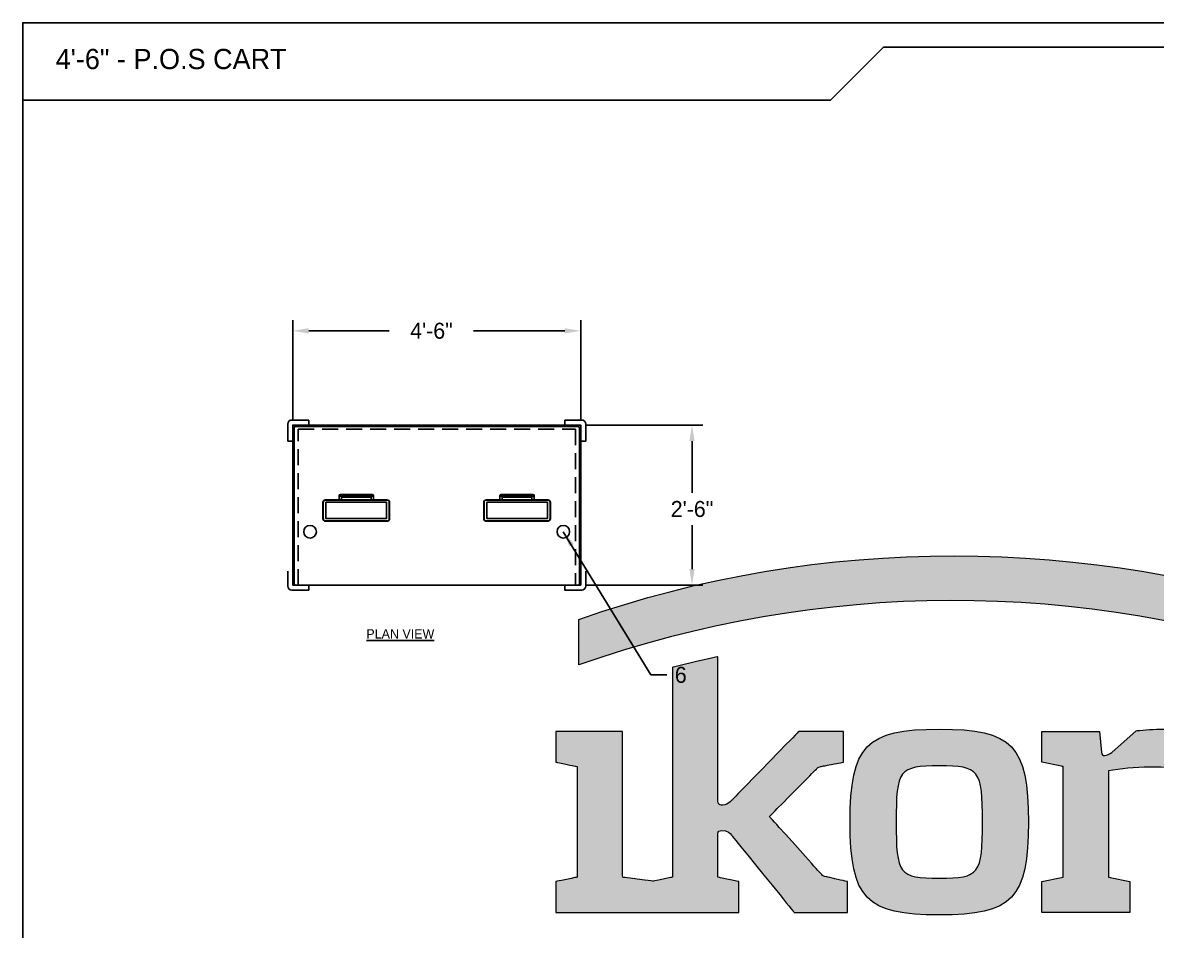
# Model space of a CAD drawing. Extents: x 347 to 909, y -25 to 263.
# Drawn here: x 347.2 to 559.8, y 93 to 263.1 of the extents above; entities that cross this region are included whole.
import ezdxf

# ---------------------------------------------------------------- set-up
doc = ezdxf.new("R2010")
doc.units = 0
doc.header["$LTSCALE"] = 12
doc.header["$MEASUREMENT"] = 0
doc.linetypes.add('HIDDEN', pattern=[0.375, 0.25, -0.125])
doc.layers.get('0').update_dxf_attribs({"linetype": 'CONTINUOUS'})
doc.layers.get('DEFPOINTS').update_dxf_attribs({"linetype": 'CONTINUOUS'})
for name, color, linetype in [('Logo', 228, 'CONTINUOUS'), ('TDESCR', 131, 'CONTINUOUS'), ('TLDR0', 121, 'CONTINUOUS')]:
    doc.layers.add(name, color=color, linetype=linetype)
doc.styles.add('SANSSERIF', font='bgothm.ttf', dxfattribs={"height": 3})
doc.dimstyles.new('B340', dxfattribs={"dimscale": 16, "dimtxt": 0.18, "dimasz": 0.1875, "dimexe": 0.125, "dimexo": 0.0625, "dimgap": 0.09375, "dimtad": 0, "dimtih": 1, "dimtoh": 1, "dimdec": 4, "dimzin": 0, "dimdsep": 46, "dimlunit": 4, "dimtxsty": 'SANSSERIF', "dimcen": 0.09375, "dimadec": 0, "dimazin": 0, "dimtfac": 1, "dimtdec": 4, "dimtofl": 0, "dimtmove": 0, "dimatfit": 3, "dimfxl": 1, "dimfrac": 2, "dimtolj": 1, "dimtzin": 0, "dimarcsym": 0})

# ---------------------------------------------------------------- blocks, each defined once
blk = doc.blocks.new('*D1190')
at = {"color": 0, "linetype": 'ByBlock', "lineweight": -2, "transparency": 16777216}
for p, q in [((452.88, 187.69), (474.76, 187.69)), ((472.76, 184.69), (472.76, 174.97)), ((472.76, 160.69), (472.76, 168.9)), ((452.88, 157.69), (474.76, 157.69))]:
    blk.add_line(p, q, dxfattribs=at)
at = {"color": 0, "transparency": 16777216}
for points in [[(472.26, 184.69), (473.26, 184.69), (472.76, 187.69)], [(472.26, 160.69), (473.26, 160.69), (472.76, 157.69)]]:
    blk.add_solid(points, dxfattribs=at)
at = {"layer": 'DEFPOINTS', "color": 0, "transparency": 16777216}
for p in [(451.88, 187.69), (451.88, 157.69), (472.76, 157.69)]:
    blk.add_point(p, dxfattribs=at)
at = {"color": 0, "transparency": 16777216, "insert": (472.76, 171.93), "char_height": 3, "attachment_point": 5, "style": 'SANSSERIF'}
blk.add_mtext('\\A1;2\'-6"', dxfattribs=at)
blk = doc.blocks.new('*D1192')
at = {"color": 0, "linetype": 'ByBlock', "lineweight": -2, "transparency": 16777216}
for p, q in [((397.88, 188.69), (397.88, 207.35)), ((451.88, 188.69), (451.88, 207.35)), ((400.88, 205.35), (415.99, 205.35)), ((448.88, 205.35), (431.81, 205.35))]:
    blk.add_line(p, q, dxfattribs=at)
at = {"color": 0, "transparency": 16777216}
for points in [[(400.88, 205.85), (400.88, 204.85), (397.88, 205.35)], [(448.88, 205.85), (448.88, 204.85), (451.88, 205.35)]]:
    blk.add_solid(points, dxfattribs=at)
at = {"layer": 'DEFPOINTS', "color": 0, "transparency": 16777216}
for p in [(451.88, 205.35), (397.88, 187.69), (451.88, 187.69)]:
    blk.add_point(p, dxfattribs=at)
at = {"color": 0, "transparency": 16777216, "insert": (423.9, 205.35), "char_height": 3, "attachment_point": 5, "style": 'SANSSERIF'}
blk.add_mtext('\\A1;4\'-6"', dxfattribs=at)

msp = doc.modelspace()

# ---------------------------------------------------------------- hatches: boundary and pattern name
at = {"layer": 'Logo'}
h = msp.add_hatch(color=9, dxfattribs=at)
h.dxf.hatch_style = 1
edge = h.paths.add_edge_path()
edge.add_spline(control_points=[(451.5475, 142.75641), (497.1768, 158.60482), (544.72646, 158.97472), (592.45969, 142.84018), (592.45969, 142.84018), (592.45969, 145.02183), (592.45969, 147.20347)], knot_values=[2, 2, 2, 2, 3, 3, 3, 3.5, 3.5, 3.5, 3.5], degree=3, periodic=0)
edge.add_spline(control_points=[(592.45969, 147.20347), (592.45969, 149.38512), (592.45969, 151.56677), (592.45969, 151.56677)], knot_values=[3.5, 3.5, 3.5, 3.5, 4, 4, 4, 4], degree=3, periodic=0)
edge.add_spline(control_points=[(592.45969, 151.56677), (546.57231, 166.80526), (497.17536, 167.34014), (451.5475, 151.2529), (451.5475, 151.2529), (451.5475, 142.75641), (451.5475, 142.75641)], knot_values=[0, 0, 0, 0, 1, 1, 1, 2, 2, 2, 2], degree=3, periodic=0)
h = msp.add_hatch(color=9, dxfattribs=at)
h.dxf.hatch_style = 1
h.paths.add_polyline_path([(481.55675, 99.21473), (481.55675, 100.70313), (481.55675, 101.32178), (481.55675, 101.78978), (481.55675, 102.0569), (481.54042, 102.10343), (481.38987, 102.13479), (481.10768, 102.19358), (480.27585, 102.36687), (479.29991, 102.57018), (478.43483, 102.7504), (478.12354, 102.81525), (477.93558, 102.85441), (477.61422, 102.91941), (477.60377, 103.02197), (477.59613, 103.17053), (477.59403, 103.28123), (477.59403, 103.3724), (477.59403, 103.50228), (477.59403, 103.96945), (477.59403, 104.66026), (477.59403, 105.51119), (477.59403, 106.45875), (477.59403, 108.38978), (477.59403, 109.24623), (477.59403, 109.94532), (477.59403, 110.42353), (477.59403, 110.55997), (477.59403, 110.61737), (477.61283, 111.03682), (477.68069, 111.34213), (477.81018, 111.53626), (478.01382, 111.64307), (478.30415, 111.68646), (479.02566, 111.6416), (479.62458, 111.35315), (479.91013, 111.09077), (480.209, 110.73589), (480.27006, 110.656), (480.37881, 110.52209), (480.61201, 110.23496), (480.95698, 109.81021), (481.40106, 109.26341), (481.93159, 108.61018), (482.5359, 107.8661), (483.20133, 107.04676), (484.66489, 105.24469), (486.22096, 103.32873), (487.76821, 101.42361), (489.20534, 99.65409), (489.85095, 98.85916), (490.43104, 98.14491), (490.93293, 97.52693), (491.34398, 97.02081), (491.65151, 96.64215), (491.84286, 96.40655), (491.90561, 96.32943), (491.96947, 96.32943), (492.14325, 96.32943), (492.41606, 96.32943), (492.777, 96.32943), (493.21516, 96.32943), (494.27961, 96.32943), (495.5222, 96.32943), (498.19313, 96.32943), (499.4471, 96.32943), (500.53049, 96.32943), (501.35613, 96.32943), (501.64505, 96.32943), (501.9206, 96.32943), (501.92344, 96.35027), (501.92344, 96.5768), (501.92344, 97.01245), (501.92344, 97.60712), (501.92344, 99.07311), (501.92344, 100.57395), (501.92344, 101.21219), (501.92344, 101.70883), (501.92344, 102.01378), (501.91698, 102.08806), (501.78169, 102.11909), (501.49721, 102.18434), (501.0982, 102.27587), (500.61932, 102.38571), (499.5606, 102.62856), (498.59832, 102.84929), (498.23999, 102.93148), (498.00977, 102.98429), (497.58564, 103.08181), (497.24666, 103.25743), (497.06848, 103.41766), (496.85126, 103.65097), (496.79506, 103.71337), (496.6334, 103.89286), (496.37668, 104.17788), (496.03532, 104.55688), (495.61974, 105.01829), (495.14033, 105.55056), (494.03169, 106.78145), (491.50662, 109.58493), (490.25676, 110.97261), (489.12639, 112.22761), (488.63205, 112.77647), (488.19881, 113.25748), (487.83708, 113.65909), (487.55728, 113.96974), (487.36982, 114.17788), (487.28119, 114.27628), (487.4359, 114.43335), (487.65284, 114.6536), (487.95114, 114.95646), (488.32111, 115.33208), (488.75305, 115.77062), (489.76406, 116.79706), (490.9066, 117.95705), (493.276, 120.36262), (494.34772, 121.4507), (494.82139, 121.93161), (495.24069, 122.35731), (495.5959, 122.71795), (495.87735, 123.00369), (496.07532, 123.20468), (496.18012, 123.31108), (496.30034, 123.4223), (496.527, 123.56066), (496.82943, 123.6442), (496.99362, 123.67849), (497.01148, 123.68238), (497.14359, 123.71113), (497.23898, 123.7319), (497.42813, 123.76784), (497.73565, 123.82627), (498.14852, 123.90472), (500.17094, 124.289), (500.59864, 124.37027), (500.92694, 124.43265), (501.12169, 124.46965), (501.1605, 124.49362), (501.1605, 124.71097), (501.1605, 125.14063), (501.1605, 125.73226), (501.1605, 126.43553), (501.1605, 127.97558), (501.1605, 128.71168), (501.1605, 129.35803), (501.1605, 129.8643), (501.1605, 130.18015), (501.15104, 130.26192), (501.0606, 130.26192), (500.88182, 130.26192), (500.29568, 130.26192), (499.46552, 130.26192), (498.46421, 130.26192), (497.36467, 130.26192), (495.16241, 130.26192), (494.20547, 130.26192), (493.44186, 130.26192), (492.94446, 130.26192), (492.81837, 130.26192), (492.78235, 130.25959), (492.68429, 130.15875), (492.45124, 129.91908), (492.09676, 129.55453), (491.6344, 129.07903), (491.07772, 128.50655), (490.44027, 127.851), (488.97734, 126.34653), (487.35407, 124.67716), (485.67892, 122.95444), (484.06037, 121.28992), (483.30621, 120.51435), (482.60687, 119.79515), (481.97591, 119.14628), (481.42689, 118.58167), (480.97337, 118.11527), (480.62891, 117.76102), (480.40706, 117.53287), (480.32138, 117.44476), (480.18907, 117.31503), (479.89928, 117.05225), (479.26429, 116.61942), (478.92067, 116.48572), (478.5607, 116.43142), (478.20586, 116.44428), (477.94324, 116.50386), (477.76349, 116.63395), (477.65409, 116.85864), (477.6025, 117.20203), (477.59447, 117.42577), (477.59403, 117.52593), (477.59403, 117.80205), (477.59403, 118.36179), (477.59403, 119.17603), (477.59403, 120.21564), (477.59403, 121.45151), (477.59403, 122.85451), (477.59403, 124.39551), (477.59403, 126.04541), (477.59403, 127.77508), (477.59403, 134.90899), (477.59403, 136.60067), (477.59403, 138.19739), (477.59403, 139.67003), (477.59403, 140.98946), (477.59403, 142.12657), (477.59403, 143.05223), (477.59403, 143.73732), (477.59403, 144.25018), (477.54416, 144.26135), (477.16183, 144.1787), (476.39747, 144.01113), (473.34356, 143.31121), (470.29451, 142.56584), (469.53289, 142.3727), (469.15216, 142.27514), (469.10251, 142.23053), (469.10251, 142.08875), (469.10251, 141.83832), (469.10251, 141.48452), (469.10251, 141.03264), (469.10251, 140.48799), (469.10251, 139.85585), (469.10251, 139.14153), (469.10251, 137.4875), (469.10251, 135.56826), (469.10251, 133.42618), (469.10251, 131.1036), (469.10251, 128.64289), (469.10251, 118.26594), (469.10251, 115.74998), (469.10251, 113.35005), (469.10251, 111.1085), (469.10251, 109.06771), (469.10251, 107.27003), (469.10251, 105.75781), (469.10251, 105.12199), (469.10251, 104.57343), (469.10251, 104.11741), (469.10251, 103.75923), (469.10251, 103.50419), (469.10251, 103.26427), (469.09884, 103.13399), (469.0926, 102.99369), (469.09529, 102.93712), (469.02802, 102.91532), (468.90682, 102.88712), (468.69145, 102.84414), (468.47984, 102.80079), (468.16693, 102.73669), (467.35229, 102.56981), (466.47762, 102.39063), (465.77303, 102.24629), (465.55642, 102.20191), (465.46861, 102.18393), (465.36427, 102.19677), (465.04144, 102.2371), (464.54582, 102.29902), (463.92473, 102.37661), (462.49538, 102.55518), (461.13185, 102.72553), (460.59304, 102.79285), (460.21261, 102.84038), (460.03049, 102.86313), (459.93422, 102.88186), (459.75375, 102.92221), (459.7342, 103.14861), (459.73197, 103.25892), (459.73185, 103.32222), (459.73185, 103.3693), (459.73185, 103.49395), (459.73185, 103.96128), (459.73185, 104.69491), (459.73185, 105.66553), (459.73185, 106.84385), (459.73185, 108.20054), (459.73185, 109.70632), (459.73185, 111.33186), (459.73185, 113.04787), (459.73185, 120.23046), (459.73185, 121.95921), (459.73185, 123.60259), (459.73185, 125.1313), (459.73185, 126.51603), (459.73185, 127.72747), (459.73185, 128.73632), (459.73185, 129.51327), (459.73185, 130.02902), (459.73185, 130.25426), (459.6865, 130.26192), (459.50378, 130.26192), (459.19371, 130.26192), (458.76991, 130.26192), (458.24601, 130.26192), (456.95238, 130.26192), (455.42181, 130.26192), (453.7633, 130.26192), (452.08584, 130.26192), (450.49841, 130.26192), (449.11001, 130.26192), (448.5245, 130.26192), (448.02962, 130.26192), (447.63899, 130.26192), (447.36624, 130.26192), (447.22498, 130.26192), (447.20789, 130.25256), (447.20789, 130.05654), (447.20789, 129.64437), (447.20789, 129.06625), (447.20789, 128.37241), (447.20789, 126.83844), (447.20789, 126.09875), (447.20789, 125.44422), (447.20789, 124.92505), (447.20789, 124.59148), (447.20941, 124.49101), (447.31521, 124.46931), (447.56458, 124.41816), (447.92515, 124.34421), (448.85039, 124.15446), (449.83193, 123.95316), (450.26288, 123.86477), (450.61078, 123.79342), (450.84326, 123.74574), (450.92795, 123.72837), (451.15958, 123.68102), (451.21081, 123.6746), (451.22767, 123.54104), (451.23723, 123.34312), (451.2374, 123.2643), (451.2374, 123.09752), (451.2374, 122.71563), (451.2374, 122.14032), (451.2374, 121.39331), (451.2374, 120.49628), (451.2374, 119.47094), (451.2374, 118.33899), (451.2374, 115.84205), (451.2374, 110.52362), (451.2374, 108.04932), (451.2374, 106.93436), (451.2374, 105.92977), (451.2374, 105.05728), (451.2374, 104.33856), (451.2374, 103.79534), (451.2374, 103.4493), (451.2374, 103.25812), (451.23358, 103.12605), (451.22713, 102.99021), (451.22601, 102.93849), (451.03708, 102.88623), (450.94927, 102.86838), (450.90535, 102.86002), (450.78637, 102.83567), (450.52733, 102.78265), (450.16045, 102.70755), (449.232, 102.51751), (448.25873, 102.31829), (447.83582, 102.23173), (447.49835, 102.16265), (447.27853, 102.11766), (447.20789, 102.10215), (447.20789, 101.94881), (447.20789, 101.57053), (447.20789, 101.01752), (447.20789, 100.34003), (447.20789, 98.81252), (447.20789, 97.38984), (447.20789, 96.84339), (447.20789, 96.47384), (447.20789, 96.33142), (447.29558, 96.33116), (447.581, 96.33116), (448.04554, 96.33116), (448.66977, 96.33116), (449.43424, 96.33116), (450.31954, 96.33116), (451.30623, 96.33116), (452.37487, 96.33116), (454.68029, 96.33116), (459.41955, 96.33116), (461.54247, 96.33116), (462.47423, 96.33116), (463.29363, 96.33116), (463.98122, 96.33116), (464.51758, 96.33116), (464.88327, 96.33116), (465.05885, 96.33116), (465.25693, 96.32943), (465.60161, 96.32943), (466.10301, 96.32943), (466.74318, 96.32943), (467.50421, 96.32943), (468.36816, 96.32943), (469.31708, 96.32943), (471.39817, 96.32943), (475.79111, 96.32943), (477.81606, 96.32943), (478.72288, 96.32943), (479.53537, 96.32943), (480.23558, 96.32943), (480.80559, 96.32943), (481.22745, 96.32943), (481.48325, 96.32943), (481.55675, 96.33002), (481.55675, 96.37256), (481.55675, 96.63968), (481.55675, 97.10767), (481.55675, 97.72633)])
h = msp.add_hatch(color=9, dxfattribs=at)
h.dxf.hatch_style = 1
edge = h.paths.add_edge_path()
edge.add_spline(control_points=[(519.12254, 95.84328), (532.87634, 95.84328), (535.84715, 98.93907), (535.84715, 113.25812)], knot_values=[2, 2, 2, 2, 3, 3, 3, 3], degree=3, periodic=0)
edge.add_spline(control_points=[(535.84715, 113.25812), (535.84715, 127.58627), (532.87634, 130.67799), (519.12254, 130.67799)], knot_values=[3, 3, 3, 3, 4, 4, 4, 4], degree=3, periodic=0)
edge.add_spline(control_points=[(519.12254, 130.67799), (505.36964, 130.67799), (502.39823, 127.58627), (502.39823, 113.25812)], knot_values=[0, 0, 0, 0, 1, 1, 1, 1], degree=3, periodic=0)
edge.add_spline(control_points=[(502.39823, 113.25812), (502.39823, 98.93907), (505.36964, 95.84328), (519.12254, 95.84328)], knot_values=[1, 1, 1, 1, 2, 2, 2, 2], degree=3, periodic=0)
edge = h.paths.add_edge_path(flags=16)
edge.add_spline(control_points=[(519.12254, 102.73973), (511.56217, 102.73973), (511.03279, 103.4259), (511.03279, 113.25812)], knot_values=[0, 0, 0, 0, 1, 1, 1, 1], degree=3, periodic=0)
edge.add_spline(control_points=[(511.03279, 113.25812), (511.03279, 123.09567), (511.56217, 123.78207), (519.12254, 123.78207)], knot_values=[1, 1, 1, 1, 2, 2, 2, 2], degree=3, periodic=0)
edge.add_spline(control_points=[(519.12254, 123.78207), (526.68351, 123.78207), (527.21522, 123.09567), (527.21522, 113.25812)], knot_values=[2, 2, 2, 2, 3, 3, 3, 3], degree=3, periodic=0)
edge.add_spline(control_points=[(527.21522, 113.25812), (527.21522, 103.4259), (526.68351, 102.73973), (519.12254, 102.73973)], knot_values=[3, 3, 3, 3, 4, 4, 4, 4], degree=3, periodic=0)
h = msp.add_hatch(color=9, dxfattribs=at)
h.dxf.hatch_style = 1
edge = h.paths.add_edge_path()
edge.add_spline(control_points=[(546.57931, 96.33116), (550.70112, 96.33116), (554.82292, 96.33116), (554.82292, 96.33116), (554.82292, 96.33116), (554.82292, 97.77338), (554.82292, 99.21559)], knot_values=[34.5, 34.5, 34.5, 34.5, 35, 35, 35, 35.5, 35.5, 35.5, 35.5], degree=3, periodic=0)
edge.add_spline(control_points=[(554.82292, 99.21559), (554.82292, 100.65781), (554.82292, 102.10003), (554.82292, 102.10003), (554.82292, 102.10003), (551.16271, 102.86297), (551.16271, 102.86297)], knot_values=[35.5, 35.5, 35.5, 35.5, 36, 36, 36, 37, 37, 37, 37], degree=3, periodic=0)
edge.add_spline(control_points=[(551.16271, 102.86297), (551.02261, 102.89042), (550.93088, 102.90818), (550.88185, 102.92367)], knot_values=[37, 37, 37, 37, 38, 38, 38, 38], degree=3, periodic=0)
edge.add_spline(control_points=[(550.88185, 102.92367), (550.87252, 102.98938), (550.8626, 103.10939), (550.8626, 103.32191), (550.8626, 103.32191), (550.8626, 122.86503), (550.8626, 122.86503)], knot_values=[38, 38, 38, 38, 39, 39, 39, 40, 40, 40, 40], degree=3, periodic=0)
edge.add_spline(control_points=[(550.8626, 122.86503), (552.98059, 123.21215), (555.85537, 123.57595), (558.60517, 123.57595)], knot_values=[40, 40, 40, 40, 41, 41, 41, 41], degree=3, periodic=0)
edge.add_spline(control_points=[(558.60517, 123.57595), (564.79913, 123.57595), (565.58516, 122.83406), (565.58516, 116.94547), (565.58516, 116.94547), (565.58516, 103.32191), (565.58516, 103.32191)], knot_values=[41, 41, 41, 41, 42, 42, 42, 43, 43, 43, 43], degree=3, periodic=0)
edge.add_spline(control_points=[(565.57756, 102.94005), (565.53726, 102.92367), (565.44793, 102.89712), (565.2546, 102.86088), (565.2546, 102.86088), (564.32934, 102.67146), (563.40408, 102.48204)], knot_values=[44, 44, 44, 44, 45, 45, 45, 45.5, 45.5, 45.5, 45.5], degree=3, periodic=0)
edge.add_spline(control_points=[(563.40408, 102.48204), (562.47882, 102.29262), (561.55356, 102.1032), (561.55356, 102.1032), (561.55356, 102.1032), (561.55356, 100.66019), (561.55356, 99.21718)], knot_values=[45.5, 45.5, 45.5, 45.5, 46, 46, 46, 46.5, 46.5, 46.5, 46.5], degree=3, periodic=0)
edge.add_spline(control_points=[(561.55356, 99.21718), (561.55356, 97.77417), (561.55356, 96.33116), (561.55356, 96.33116), (561.55356, 96.33116), (566.10618, 96.33116), (570.6588, 96.33116)], knot_values=[46.5, 46.5, 46.5, 46.5, 47, 47, 47, 47.5, 47.5, 47.5, 47.5], degree=3, periodic=0)
edge.add_spline(control_points=[(570.6588, 96.33116), (575.21143, 96.33116), (579.76405, 96.33116), (579.76405, 96.33116), (579.76405, 96.33116), (580.12522, 96.33116), (580.48639, 96.33116)], knot_values=[47.5, 47.5, 47.5, 47.5, 48, 48, 48, 48.5, 48.5, 48.5, 48.5], degree=3, periodic=0)
edge.add_spline(control_points=[(580.48639, 96.33116), (580.84756, 96.33116), (581.20874, 96.33116), (581.20874, 96.33116), (581.20874, 96.33116), (584.96952, 96.33116), (588.7303, 96.33116)], knot_values=[48.5, 48.5, 48.5, 48.5, 49, 49, 49, 49.5, 49.5, 49.5, 49.5], degree=3, periodic=0)
edge.add_spline(control_points=[(588.7303, 96.33116), (592.49108, 96.33116), (596.25187, 96.33116), (596.25187, 96.33116), (596.25187, 96.33116), (596.25187, 97.77338), (596.25187, 99.21559)], knot_values=[49.5, 49.5, 49.5, 49.5, 50, 50, 50, 50.5, 50.5, 50.5, 50.5], degree=3, periodic=0)
edge.add_spline(control_points=[(596.25187, 99.21559), (596.25187, 100.65781), (596.25187, 102.10003), (596.25187, 102.10003), (596.25187, 102.10003), (592.58819, 102.86297), (592.58819, 102.86297)], knot_values=[50.5, 50.5, 50.5, 50.5, 51, 51, 51, 52, 52, 52, 52], degree=3, periodic=0)
edge.add_spline(control_points=[(592.58819, 102.86297), (592.44923, 102.89042), (592.35983, 102.90818), (592.3102, 102.92367)], knot_values=[52, 52, 52, 52, 53, 53, 53, 53], degree=3, periodic=0)
edge.add_spline(control_points=[(592.3102, 102.92367), (592.29974, 102.98938), (592.29035, 103.10939), (592.29035, 103.32191), (592.29035, 103.32191), (592.29035, 110.05691), (592.29035, 116.79192)], knot_values=[0, 0, 0, 0, 1, 1, 1, 1.5, 1.5, 1.5, 1.5], degree=3, periodic=0)
edge.add_spline(control_points=[(592.29035, 116.79192), (592.29035, 123.52692), (592.29035, 130.26192), (592.29035, 130.26192), (592.29035, 130.26192), (589.15877, 130.26192), (586.0272, 130.26192)], knot_values=[1.5, 1.5, 1.5, 1.5, 2, 2, 2, 2.5, 2.5, 2.5, 2.5], degree=3, periodic=0)
edge.add_spline(control_points=[(586.0272, 130.26192), (582.89563, 130.26192), (579.76405, 130.26192), (579.76405, 130.26192), (579.76405, 130.26192), (579.76405, 128.81927), (579.76405, 127.37662)], knot_values=[2.5, 2.5, 2.5, 2.5, 3, 3, 3, 3.5, 3.5, 3.5, 3.5], degree=3, periodic=0)
edge.add_spline(control_points=[(579.76405, 127.37662), (579.76405, 125.93397), (579.76405, 124.49132), (579.76405, 124.49132), (579.76405, 124.49132), (583.48615, 123.72837), (583.48615, 123.72837)], knot_values=[3.5, 3.5, 3.5, 3.5, 4, 4, 4, 5, 5, 5, 5], degree=3, periodic=0)
edge.add_spline(control_points=[(583.48615, 123.72837), (583.64497, 123.70093), (583.7285, 123.67551), (583.75828, 123.67551)], knot_values=[5, 5, 5, 5, 6, 6, 6, 6], degree=3, periodic=0)
edge.add_spline(control_points=[(583.75828, 123.67551), (583.76354, 123.67551), (583.76647, 123.67551), (583.76647, 123.67551)], knot_values=[6, 6, 6, 6, 7, 7, 7, 7], degree=3, periodic=0)
edge.add_spline(control_points=[(583.79739, 103.32191), (583.79739, 103.32191), (583.79739, 123.26997), (583.79739, 123.26997), (583.79739, 123.5155), (583.77873, 123.62851), (583.76647, 123.67551)], knot_values=[7, 7, 7, 7, 8, 8, 8, 9, 9, 9, 9], degree=3, periodic=0)
edge.add_spline(control_points=[(583.7892, 102.94005), (583.75069, 102.92367), (583.66075, 102.89712), (583.46803, 102.86088), (583.46803, 102.86088), (582.66744, 102.69665), (581.86686, 102.53242)], knot_values=[10, 10, 10, 10, 11, 11, 11, 11.5, 11.5, 11.5, 11.5], degree=3, periodic=0)
edge.add_spline(control_points=[(581.86686, 102.53242), (581.06627, 102.36819), (580.26568, 102.20396), (580.26568, 102.20396), (580.26568, 102.20396), (574.37884, 102.86297), (574.37884, 102.86297)], knot_values=[11.5, 11.5, 11.5, 11.5, 12, 12, 12, 13, 13, 13, 13], degree=3, periodic=0)
edge.add_spline(control_points=[(574.09564, 102.9266), (574.08571, 102.98938), (574.07579, 103.10939), (574.07579, 103.32191), (574.07579, 103.32191), (574.07579, 117.5014), (574.07579, 117.5014)], knot_values=[14, 14, 14, 14, 15, 15, 15, 16, 16, 16, 16], degree=3, periodic=0)
edge.add_spline(control_points=[(574.07579, 117.5014), (574.07579, 127.722), (571.01235, 130.67799), (560.41312, 130.67799)], knot_values=[16, 16, 16, 16, 17, 17, 17, 17], degree=3, periodic=0)
edge.add_spline(control_points=[(560.41312, 130.67799), (559.13832, 130.67799), (556.35114, 130.40675), (556.23436, 130.39503)], knot_values=[17, 17, 17, 17, 18, 18, 18, 18], degree=3, periodic=0)
edge.add_spline(control_points=[(556.23436, 130.39503), (556.23435, 130.39503), (556.02412, 130.37488), (556.02411, 130.37488)], knot_values=[18.00001, 18.00001, 18.00001, 18.00001, 18.99999, 18.99999, 18.99999, 18.99999], degree=3, periodic=0)
edge.add_spline(control_points=[(556.02411, 130.37488), (556.02411, 130.37488), (551.50553, 126.308), (551.50553, 126.308)], knot_values=[19, 19, 19, 19, 20, 20, 20, 20], degree=3, periodic=0)
edge.add_spline(control_points=[(551.50553, 126.308), (551.01322, 126.00142), (550.59046, 125.73802), (550.1274, 125.73802)], knot_values=[20, 20, 20, 20, 21, 21, 21, 21], degree=3, periodic=0)
edge.add_spline(control_points=[(550.1274, 125.73802), (549.78518, 125.73802), (549.61471, 125.79937), (549.53583, 126.34914), (549.53583, 126.34914), (549.44488, 127.32733), (549.35393, 128.30553)], knot_values=[21, 21, 21, 21, 22, 22, 22, 22.5, 22.5, 22.5, 22.5], degree=3, periodic=0)
edge.add_spline(control_points=[(549.35393, 128.30553), (549.26298, 129.28373), (549.17203, 130.26192), (549.17203, 130.26192), (549.17203, 130.26192), (546.46295, 130.26192), (543.75387, 130.26192)], knot_values=[22.5, 22.5, 22.5, 22.5, 23, 23, 23, 23.5, 23.5, 23.5, 23.5], degree=3, periodic=0)
edge.add_spline(control_points=[(543.75387, 130.26192), (541.04478, 130.26192), (538.3357, 130.26192), (538.3357, 130.26192), (538.3357, 130.26192), (538.3357, 128.81927), (538.3357, 127.37662)], knot_values=[23.5, 23.5, 23.5, 23.5, 24, 24, 24, 24.5, 24.5, 24.5, 24.5], degree=3, periodic=0)
edge.add_spline(control_points=[(538.3357, 127.37662), (538.3357, 125.93397), (538.3357, 124.49132), (538.3357, 124.49132), (538.3357, 124.49132), (542.05953, 123.72837), (542.05953, 123.72837)], knot_values=[24.5, 24.5, 24.5, 24.5, 25, 25, 25, 26, 26, 26, 26], degree=3, periodic=0)
edge.add_spline(control_points=[(542.05953, 123.72837), (542.21781, 123.70093), (542.29955, 123.67551), (542.33226, 123.67551)], knot_values=[26, 26, 26, 26, 27, 27, 27, 27], degree=3, periodic=0)
edge.add_spline(control_points=[(542.33226, 123.67551), (542.3334, 123.67551), (542.33986, 123.67551), (542.33986, 123.67551)], knot_values=[27, 27, 27, 27, 28, 28, 28, 28], degree=3, periodic=0)
edge.add_spline(control_points=[(542.36844, 103.32191), (542.36844, 103.32191), (542.36844, 123.26997), (542.36844, 123.26997), (542.36844, 123.5155), (542.34685, 123.62851), (542.33986, 123.67551)], knot_values=[28, 28, 28, 28, 29, 29, 29, 30, 30, 30, 30], degree=3, periodic=0)
edge.add_spline(control_points=[(542.36258, 102.94005), (542.32174, 102.92367), (542.23473, 102.89712), (542.04261, 102.86088), (542.04261, 102.86088), (541.11588, 102.67146), (540.18916, 102.48204)], knot_values=[31, 31, 31, 31, 32, 32, 32, 32.5, 32.5, 32.5, 32.5], degree=3, periodic=0)
edge.add_spline(control_points=[(540.18916, 102.48204), (539.26243, 102.29262), (538.3357, 102.1032), (538.3357, 102.1032), (538.3357, 102.1032), (538.3357, 100.66019), (538.3357, 99.21718)], knot_values=[32.5, 32.5, 32.5, 32.5, 33, 33, 33, 33.5, 33.5, 33.5, 33.5], degree=3, periodic=0)
edge.add_spline(control_points=[(538.3357, 99.21718), (538.3357, 97.77417), (538.3357, 96.33116), (538.3357, 96.33116), (538.3357, 96.33116), (542.45751, 96.33116), (546.57931, 96.33116)], knot_values=[33.5, 33.5, 33.5, 33.5, 34, 34, 34, 34.5, 34.5, 34.5, 34.5], degree=3, periodic=0)

# ---------------------------------------------------------------- linework, layer by layer
at = {"color": 7, "lineweight": -3}
msp.add_lwpolyline([(347.2472, 263.11755), (347.2472, -24.99271), (720.09577, -24.99271), (720.09577, 263.11755)], close=True, dxfattribs=at)
msp.add_lwpolyline([(434.87095, 248.5898), (350.7174, 248.5898), (350.7174, 248.5898), (347.2472, 248.5898), (347.2472, 263.11755), (720.09577, 263.11755), (720.09577, 258.50998), (508.63228, 258.50998), (498.7121, 248.5898), (485.81682, 248.5898), (485.81682, 248.5898), (350.71719, 248.5898), (350.71719, 248.5898)], dxfattribs=at)
for points in [[(400.87983, 188.62834), (397.69233, 188.62834, 0.414213562), (396.94233, 187.87834), (396.94233, 184.69084), (397.87983, 184.69084), (397.87983, 187.69084), (400.87983, 187.69084)], [(398.37983, 187.44084), (451.37983, 187.44084, -0.414213562), (451.62983, 187.19084), (451.62983, 157.94084, -0.414213562), (451.37983, 157.69084), (398.37983, 157.69084, -0.414213562), (398.12983, 157.94084), (398.12983, 187.19084, -0.414213562)], [(448.87983, 188.62834), (452.06733, 188.62834, -0.414213562), (452.81733, 187.87834), (452.81733, 184.69084), (451.87983, 184.69084), (451.87983, 187.69084), (448.87983, 187.69084)], [(406.58085, 173.65924), (413.01598, 173.65924), (413.01598, 174.40687, 0.414213562), (412.76598, 174.65687), (406.83085, 174.65687, 0.414213562), (406.58085, 174.40687)], [(443.1788, 173.65924), (436.74367, 173.65924), (436.74367, 174.40687, -0.414213562), (436.99367, 174.65687), (442.9288, 174.65687, -0.414213562), (443.1788, 174.40687)], [(415.54841, 173.65924), (404.04841, 173.65924, 0.414213562), (403.54841, 173.15924), (403.54841, 170.15687, 0.414213562), (404.04841, 169.65687), (415.54841, 169.65687, 0.414213562), (416.04841, 170.15687), (416.04841, 173.15924, 0.414213562)], [(415.54841, 173.60924), (404.04841, 173.60924, 0.414213562), (403.59841, 173.15924), (403.59841, 170.15687, 0.414213562), (404.04841, 169.70687), (415.54841, 169.70687, 0.414213562), (415.99841, 170.15687), (415.99841, 173.15924, 0.414213562)], [(434.21124, 173.65924), (445.71124, 173.65924, -0.414213562), (446.21124, 173.15924), (446.21124, 170.15687, -0.414213562), (445.71124, 169.65687), (434.21124, 169.65687, -0.414213562), (433.71124, 170.15687), (433.71124, 173.15924, -0.414213562)], [(434.21124, 173.60924), (445.71124, 173.60924, -0.414213562), (446.16124, 173.15924), (446.16124, 170.15687, -0.414213562), (445.71124, 169.70687), (434.21124, 169.70687, -0.414213562), (433.76124, 170.15687), (433.76124, 173.15924, -0.414213562)]]:
    msp.add_lwpolyline(points, format="xyb", close=True)
for points in [[(397.87983, 187.69084), (451.87983, 187.69084), (451.87983, 157.69084), (397.87983, 157.69084)], [(406.58085, 173.65924), (413.01598, 173.65924), (413.01598, 174.34087), (406.58085, 174.34087)], [(443.1788, 173.65924), (436.74367, 173.65924), (436.74367, 174.34087), (443.1788, 174.34087)], [(415.46294, 173.19868), (404.11748, 173.19868), (404.11748, 170.14806), (415.46294, 170.14806)], [(412.59987, 173.65924), (407.0518, 173.65924), (407.0518, 174.17034), (412.59987, 174.17034)], [(434.29671, 173.19868), (445.64217, 173.19868), (445.64217, 170.14806), (434.29671, 170.14806)], [(437.15979, 173.65924), (442.70785, 173.65924), (442.70785, 174.17034), (437.15979, 174.17034)]]:
    msp.add_lwpolyline(points, close=True)
at = {"linetype": 'HIDDEN'}
msp.add_lwpolyline([(398.87983, 157.69084), (398.87983, 186.94084), (450.87983, 186.94084), (450.87983, 157.69084)], dxfattribs=at)
for points in [[(397.87983, 160.31584), (397.87983, 157.69084), (400.87983, 157.69084), (400.87983, 156.75334), (397.69233, 156.75334, -0.414213562), (396.94233, 157.50334), (396.94233, 160.31584)], [(451.87983, 160.31584), (451.87983, 157.69084), (448.87983, 157.69084), (448.87983, 156.75334), (452.06733, 156.75334, 0.414213562), (452.81733, 157.50334), (452.81733, 160.31584)]]:
    msp.add_lwpolyline(points, format="xyb")
for centre, start, end in [((401.13269, 167.69084), 90.1382723, 270), ((401.12983, 167.69084), 270.1382723, 90), ((448.62983, 167.69084), 90, 269.8617277), ((448.62696, 167.69084), 270, 89.8617277)]:
    msp.add_arc(centre, 1.1875, start, end)
at = {"layer": 'Logo', "color": 9, "lineweight": 0}
msp.add_lwpolyline([(496.85126, 103.65097), (496.79506, 103.71337), (496.6334, 103.89286), (496.37668, 104.17788), (496.03532, 104.55688), (495.61974, 105.01829), (495.14033, 105.55056), (494.03169, 106.78145), (491.50662, 109.58493), (490.25676, 110.97261), (489.12639, 112.22761), (488.63205, 112.77647), (488.19881, 113.25748), (487.83708, 113.65909), (487.55728, 113.96974), (487.36982, 114.17788), (487.2851, 114.27193), (487.31002, 114.30554), (487.4359, 114.43335), (487.65284, 114.6536), (487.95114, 114.95646), (488.32111, 115.33208), (488.75305, 115.77062), (489.76406, 116.79706), (490.9066, 117.95705), (493.276, 120.36262), (494.34772, 121.4507), (494.82139, 121.93161), (495.24069, 122.35731), (495.5959, 122.71795), (495.87735, 123.00369), (496.07532, 123.20468), (496.18012, 123.31108), (496.30034, 123.4223), (496.527, 123.56066), (496.82943, 123.6442), (496.93116, 123.66544), (496.97703, 123.67488), (497.01148, 123.68238), (497.14359, 123.71113), (497.2373, 123.73153), (497.26008, 123.73591), (497.42813, 123.76784), (497.73565, 123.82627), (498.14852, 123.90472), (500.17094, 124.289), (500.59864, 124.37027), (500.92694, 124.43265), (501.12169, 124.46965), (501.1605, 124.49362), (501.1605, 124.71097), (501.1605, 125.14063), (501.1605, 125.73226), (501.1605, 126.43553), (501.1605, 127.97558), (501.1605, 128.71168), (501.1605, 129.35803), (501.1605, 129.8643), (501.1605, 130.18015), (501.15104, 130.26192), (501.0606, 130.26192), (500.88182, 130.26192), (500.29568, 130.26192), (499.46552, 130.26192), (498.46421, 130.26192), (497.36467, 130.26192), (495.16241, 130.26192), (494.20547, 130.26192), (493.44186, 130.26192), (492.94446, 130.26192), (492.81837, 130.26192), (492.78235, 130.25959), (492.68429, 130.15875), (492.45124, 129.91908), (492.09676, 129.55453), (491.6344, 129.07903), (491.07772, 128.50655), (490.44027, 127.851), (488.97734, 126.34653), (487.35407, 124.67716), (485.67892, 122.95444), (484.06037, 121.28992), (483.30621, 120.51435), (482.60687, 119.79515), (481.97591, 119.14628), (481.42689, 118.58167), (480.97337, 118.11527), (480.62891, 117.76102), (480.40706, 117.53287), (480.32138, 117.44476), (480.18907, 117.31503), (479.89928, 117.05225), (479.26429, 116.61942), (478.92067, 116.48572), (478.5607, 116.43142), (478.20586, 116.44428), (477.94324, 116.50386), (477.76349, 116.63395), (477.65409, 116.85864), (477.6025, 117.20203), (477.59447, 117.42577), (477.59403, 117.52593), (477.59403, 117.80205), (477.59403, 118.36179), (477.59403, 119.17603), (477.59403, 120.21564), (477.59403, 121.45151), (477.59403, 122.85451), (477.59403, 124.39551), (477.59403, 126.04541), (477.59403, 127.77508), (477.59403, 134.90899), (477.59403, 136.60067), (477.59403, 138.19739), (477.59403, 139.67003), (477.59403, 140.98946), (477.59403, 142.12657), (477.59403, 143.05223), (477.59403, 143.73732), (477.59403, 144.15271), (477.59403, 144.25018), (477.54416, 144.26135), (477.16183, 144.1787), (476.39747, 144.01113), (473.34356, 143.31121), (470.29451, 142.56584), (469.53289, 142.3727), (469.15216, 142.27514), (469.10251, 142.23053), (469.10251, 142.08875), (469.10251, 141.83832), (469.10251, 141.48452), (469.10251, 141.03264), (469.10251, 140.48799), (469.10251, 139.85585), (469.10251, 139.14153), (469.10251, 137.4875), (469.10251, 135.56826), (469.10251, 133.42618), (469.10251, 131.1036), (469.10251, 128.64289), (469.10251, 118.26594), (469.10251, 115.74998), (469.10251, 113.35005), (469.10251, 111.1085), (469.10251, 109.06771), (469.10251, 107.27003), (469.10251, 105.75781), (469.10251, 105.12199), (469.10251, 104.57343), (469.10251, 104.11741), (469.10251, 103.75923), (469.10251, 103.50419), (469.10251, 103.35759), (469.10246, 103.30167), (469.10181, 103.23944), (469.09884, 103.13399), (469.0926, 102.99369), (469.09529, 102.93712), (469.02802, 102.91532), (468.90682, 102.88712), (468.69145, 102.84414), (468.47984, 102.80079), (468.16693, 102.73669), (467.35229, 102.56981), (466.47762, 102.39063), (465.77303, 102.24629), (465.55642, 102.20191), (465.46861, 102.18393), (465.36427, 102.19677), (465.04144, 102.2371), (464.54582, 102.29902), (463.92473, 102.37661), (462.49538, 102.55518), (461.13185, 102.72553), (460.59304, 102.79285), (460.21261, 102.84038), (460.03787, 102.86221), (460.00225, 102.86862), (459.93422, 102.88186), (459.75375, 102.92221), (459.7342, 103.14861), (459.73231, 103.24204), (459.7319, 103.29503), (459.73185, 103.32222), (459.73185, 103.3693), (459.73185, 103.49395), (459.73185, 103.96128), (459.73185, 104.69491), (459.73185, 105.66553), (459.73185, 106.84385), (459.73185, 108.20054), (459.73185, 109.70632), (459.73185, 111.33186), (459.73185, 113.04787), (459.73185, 120.23046), (459.73185, 121.95921), (459.73185, 123.60259), (459.73185, 125.1313), (459.73185, 126.51603), (459.73185, 127.72747), (459.73185, 128.73632), (459.73185, 129.51327), (459.73185, 130.02902), (459.73185, 130.25426), (459.6865, 130.26192), (459.50378, 130.26192), (459.19371, 130.26192), (458.76991, 130.26192), (458.24601, 130.26192), (456.95238, 130.26192), (455.42181, 130.26192), (453.7633, 130.26192), (452.08584, 130.26192), (450.49841, 130.26192), (449.11001, 130.26192), (448.5245, 130.26192), (448.02962, 130.26192), (447.63899, 130.26192), (447.36624, 130.26192), (447.22498, 130.26192), (447.20789, 130.25256), (447.20789, 130.05654), (447.20789, 129.64437), (447.20789, 129.06625), (447.20789, 128.37241), (447.20789, 126.83844), (447.20789, 126.09875), (447.20789, 125.44422), (447.20789, 124.92505), (447.20789, 124.59148), (447.20941, 124.49101), (447.31521, 124.46931), (447.56458, 124.41816), (447.92515, 124.34421), (448.85039, 124.15446), (449.83193, 123.95316), (450.26288, 123.86477), (450.61078, 123.79342), (450.84326, 123.74574), (450.92795, 123.72837), (451.15958, 123.68102), (451.20355, 123.67551), (451.21412, 123.64839), (451.22767, 123.54104), (451.23661, 123.35596), (451.23733, 123.29538), (451.2374, 123.2643), (451.2374, 123.09752), (451.2374, 122.71563), (451.2374, 122.14032), (451.2374, 121.39331), (451.2374, 120.49628), (451.2374, 119.47094), (451.2374, 118.33899), (451.2374, 115.84205), (451.2374, 110.52362), (451.2374, 108.04932), (451.2374, 106.93436), (451.2374, 105.92977), (451.2374, 105.05728), (451.2374, 104.33856), (451.2374, 103.79534), (451.2374, 103.4493), (451.2374, 103.32214), (451.2373, 103.29038), (451.23656, 103.22928), (451.23358, 103.12605), (451.22713, 102.99021), (451.22601, 102.93849), (451.03708, 102.88623), (450.94927, 102.86838), (450.90535, 102.86002), (450.78637, 102.83567), (450.52733, 102.78265), (450.16045, 102.70755), (449.232, 102.51751), (448.25873, 102.31829), (447.83582, 102.23173), (447.49835, 102.16265), (447.27853, 102.11766), (447.20789, 102.10215), (447.20789, 101.94881), (447.20789, 101.57053), (447.20789, 101.01752), (447.20789, 100.34003), (447.20789, 98.81252), (447.20789, 97.38984), (447.20789, 96.84339), (447.20789, 96.47384), (447.20789, 96.33142), (447.29558, 96.33116), (447.581, 96.33116), (448.04554, 96.33116), (448.66977, 96.33116), (449.43424, 96.33116), (450.31954, 96.33116), (451.30623, 96.33116), (452.37487, 96.33116), (454.68029, 96.33116), (459.41955, 96.33116), (461.54247, 96.33116), (462.47423, 96.33116), (463.29363, 96.33116), (463.98122, 96.33116), (464.51758, 96.33116), (464.88327, 96.33116), (465.05885, 96.33116), (465.0718, 96.33069), (465.0718, 96.32979), (465.0718, 96.32949), (465.0718, 96.32943), (465.0869, 96.32943), (465.25693, 96.32943), (465.60161, 96.32943), (466.10301, 96.32943), (466.74318, 96.32943), (467.50421, 96.32943), (468.36816, 96.32943), (469.31708, 96.32943), (471.39817, 96.32943), (475.79111, 96.32943), (477.81606, 96.32943), (478.72288, 96.32943), (479.53537, 96.32943), (480.23558, 96.32943), (480.80559, 96.32943), (481.22745, 96.32943), (481.48325, 96.32943), (481.55675, 96.33002), (481.55675, 96.37256), (481.55675, 96.63968), (481.55675, 97.10767), (481.55675, 97.72633), (481.55675, 99.21473), (481.55675, 100.70313), (481.55675, 101.32178), (481.55675, 101.78978), (481.55675, 102.0569), (481.54042, 102.10343), (481.38987, 102.13479), (481.10768, 102.19358), (480.27585, 102.36687), (479.29991, 102.57018), (478.43483, 102.7504), (478.12354, 102.81525), (477.93558, 102.85441), (477.68062, 102.90598), (477.61347, 102.92679), (477.60377, 103.02197), (477.59613, 103.17053), (477.59427, 103.2687), (477.59403, 103.32224), (477.59403, 103.3724), (477.59403, 103.50228), (477.59403, 103.96945), (477.59403, 104.66026), (477.59403, 105.51119), (477.59403, 106.45875), (477.59403, 108.38978), (477.59403, 109.24623), (477.59403, 109.94532), (477.59403, 110.42353), (477.59403, 110.55997), (477.59403, 110.61737), (477.61283, 111.03682), (477.68069, 111.34213), (477.81018, 111.53626), (478.01382, 111.64307), (478.30415, 111.68646), (479.02566, 111.6416), (479.62458, 111.35315), (479.91013, 111.09077), (480.209, 110.73589), (480.27006, 110.656), (480.37881, 110.52209), (480.61201, 110.23496), (480.95698, 109.81021), (481.40106, 109.26341), (481.93159, 108.61018), (482.5359, 107.8661), (483.20133, 107.04676), (484.66489, 105.24469), (486.22096, 103.32873), (487.76821, 101.42361), (489.20534, 99.65409), (489.85095, 98.85916), (490.43104, 98.14491), (490.93293, 97.52693), (491.34398, 97.02081), (491.65151, 96.64215), (491.84286, 96.40655), (491.90561, 96.32943), (491.96947, 96.32943), (492.14325, 96.32943), (492.41606, 96.32943), (492.777, 96.32943), (493.21516, 96.32943), (494.27961, 96.32943), (495.5222, 96.32943), (498.19313, 96.32943), (499.4471, 96.32943), (500.53049, 96.32943), (501.35613, 96.32943), (501.64505, 96.32943), (501.83684, 96.32943), (501.9206, 96.32943), (501.92344, 96.35027), (501.92344, 96.5768), (501.92344, 97.01245), (501.92344, 97.60712), (501.92344, 99.07311), (501.92344, 100.57395), (501.92344, 101.21219), (501.92344, 101.70883), (501.92344, 102.01378), (501.91698, 102.08806), (501.78169, 102.11909), (501.49721, 102.18434), (501.0982, 102.27587), (500.61932, 102.38571), (499.5606, 102.62856), (498.59832, 102.84929), (498.23999, 102.93148), (498.00977, 102.98429), (497.58564, 103.08181), (497.24666, 103.25743), (497.06848, 103.41766), (496.85126, 103.65097)], close=True, dxfattribs=at)
for points, knots in [([(592.45969, 151.56677), (546.57231, 166.80526), (497.17536, 167.34014), (451.5475, 151.2529), (451.5475, 151.2529), (451.5475, 142.75641), (451.5475, 142.75641), (497.1768, 158.60482), (544.72646, 158.97472), (592.45969, 142.84018), (592.45969, 142.84018), (592.45969, 151.56677), (592.45969, 151.56677)], [0, 0, 0, 0, 1, 1, 1, 2, 2, 2, 3, 3, 3, 4, 4, 4, 4]), ([(519.12254, 130.67799), (505.36964, 130.67799), (502.39823, 127.58627), (502.39823, 113.25812), (502.39823, 98.93907), (505.36964, 95.84328), (519.12254, 95.84328), (532.87634, 95.84328), (535.84715, 98.93907), (535.84715, 113.25812), (535.84715, 127.58627), (532.87634, 130.67799), (519.12254, 130.67799)], [0, 0, 0, 0, 1, 1, 1, 2, 2, 2, 3, 3, 3, 4, 4, 4, 4]), ([(592.3102, 102.92367), (592.29974, 102.98938), (592.29035, 103.10939), (592.29035, 103.32191), (592.29035, 103.32191), (592.29035, 130.26192), (592.29035, 130.26192), (592.29035, 130.26192), (579.76405, 130.26192), (579.76405, 130.26192), (579.76405, 130.26192), (579.76405, 124.49132), (579.76405, 124.49132), (579.76405, 124.49132), (583.48615, 123.72837), (583.48615, 123.72837), (583.64497, 123.70093), (583.7285, 123.67551), (583.75828, 123.67551), (583.76354, 123.67551), (583.76647, 123.67551), (583.76647, 123.67551), (583.77873, 123.62851), (583.79739, 123.5155), (583.79739, 123.26997), (583.79739, 123.26997), (583.79739, 103.32191), (583.79739, 103.32191), (583.79739, 103.07142), (583.77873, 102.95841), (583.7892, 102.94005), (583.75069, 102.92367), (583.66075, 102.89712), (583.46803, 102.86088), (583.46803, 102.86088), (580.26568, 102.20396), (580.26568, 102.20396), (580.26568, 102.20396), (574.37884, 102.86297), (574.37884, 102.86297), (574.23347, 102.89042), (574.14234, 102.90818), (574.09564, 102.9266), (574.08571, 102.98938), (574.07579, 103.10939), (574.07579, 103.32191), (574.07579, 103.32191), (574.07579, 117.5014), (574.07579, 117.5014), (574.07579, 127.722), (571.01235, 130.67799), (560.41312, 130.67799), (559.13832, 130.67799), (556.35114, 130.40675), (556.23436, 130.39503), (556.23436, 130.39503), (556.02411, 130.37488), (556.02411, 130.37488), (556.02411, 130.37488), (551.50553, 126.308), (551.50553, 126.308), (551.01322, 126.00142), (550.59046, 125.73802), (550.1274, 125.73802), (549.78518, 125.73802), (549.61471, 125.79937), (549.53583, 126.34914), (549.53583, 126.34914), (549.17203, 130.26192), (549.17203, 130.26192), (549.17203, 130.26192), (538.3357, 130.26192), (538.3357, 130.26192), (538.3357, 130.26192), (538.3357, 124.49132), (538.3357, 124.49132), (538.3357, 124.49132), (542.05953, 123.72837), (542.05953, 123.72837), (542.21781, 123.70093), (542.29955, 123.67551), (542.33226, 123.67551), (542.3334, 123.67551), (542.33986, 123.67551), (542.33986, 123.67551), (542.34685, 123.62851), (542.36844, 123.5155), (542.36844, 123.26997), (542.36844, 123.26997), (542.36844, 103.32191), (542.36844, 103.32191), (542.36844, 103.07142), (542.34685, 102.95841), (542.36258, 102.94005), (542.32174, 102.92367), (542.23473, 102.89712), (542.04261, 102.86088), (542.04261, 102.86088), (538.3357, 102.1032), (538.3357, 102.1032), (538.3357, 102.1032), (538.3357, 96.33116), (538.3357, 96.33116), (538.3357, 96.33116), (554.82292, 96.33116), (554.82292, 96.33116), (554.82292, 96.33116), (554.82292, 102.10003), (554.82292, 102.10003), (554.82292, 102.10003), (551.16271, 102.86297), (551.16271, 102.86297), (551.02261, 102.89042), (550.93088, 102.90818), (550.88185, 102.92367), (550.87252, 102.98938), (550.8626, 103.10939), (550.8626, 103.32191), (550.8626, 103.32191), (550.8626, 122.86503), (550.8626, 122.86503), (552.98059, 123.21215), (555.85537, 123.57595), (558.60517, 123.57595), (564.79913, 123.57595), (565.58516, 122.83406), (565.58516, 116.94547), (565.58516, 116.94547), (565.58516, 103.32191), (565.58516, 103.32191), (565.58516, 103.07142), (565.56471, 102.95841), (565.57756, 102.94005), (565.53726, 102.92367), (565.44793, 102.89712), (565.2546, 102.86088), (565.2546, 102.86088), (561.55356, 102.1032), (561.55356, 102.1032), (561.55356, 102.1032), (561.55356, 96.33116), (561.55356, 96.33116), (561.55356, 96.33116), (579.76405, 96.33116), (579.76405, 96.33116), (579.76405, 96.33116), (581.20874, 96.33116), (581.20874, 96.33116), (581.20874, 96.33116), (596.25187, 96.33116), (596.25187, 96.33116), (596.25187, 96.33116), (596.25187, 102.10003), (596.25187, 102.10003), (596.25187, 102.10003), (592.58819, 102.86297), (592.58819, 102.86297), (592.44923, 102.89042), (592.35983, 102.90818), (592.3102, 102.92367)], [0, 0, 0, 0, 1, 1, 1, 2, 2, 2, 3, 3, 3, 4, 4, 4, 5, 5, 5, 6, 6, 6, 7, 7, 7, 8, 8, 8, 9, 9, 9, 10, 10, 10, 11, 11, 11, 12, 12, 12, 13, 13, 13, 14, 14, 14, 15, 15, 15, 16, 16, 16, 17, 17, 17, 18, 18, 18, 19, 19, 19, 20, 20, 20, 21, 21, 21, 22, 22, 22, 23, 23, 23, 24, 24, 24, 25, 25, 25, 26, 26, 26, 27, 27, 27, 28, 28, 28, 29, 29, 29, 30, 30, 30, 31, 31, 31, 32, 32, 32, 33, 33, 33, 34, 34, 34, 35, 35, 35, 36, 36, 36, 37, 37, 37, 38, 38, 38, 39, 39, 39, 40, 40, 40, 41, 41, 41, 42, 42, 42, 43, 43, 43, 44, 44, 44, 45, 45, 45, 46, 46, 46, 47, 47, 47, 48, 48, 48, 49, 49, 49, 50, 50, 50, 51, 51, 51, 52, 52, 52, 53, 53, 53, 53]), ([(519.12254, 102.73973), (511.56217, 102.73973), (511.03279, 103.4259), (511.03279, 113.25812), (511.03279, 123.09567), (511.56217, 123.78207), (519.12254, 123.78207), (526.68351, 123.78207), (527.21522, 123.09567), (527.21522, 113.25812), (527.21522, 103.4259), (526.68351, 102.73973), (519.12254, 102.73973)], [0, 0, 0, 0, 1, 1, 1, 2, 2, 2, 3, 3, 3, 4, 4, 4, 4])]:
    msp.add_open_spline(points, degree=3, knots=knots, dxfattribs=at)

# ---------------------------------------------------------------- texts
at = {"color": 7, "lineweight": -3, "insert": (411.69173, 149.41611), "char_height": 1.75, "width": 46.0094768, "attachment_point": 1, "style": 'SANSSERIF'}
msp.add_mtext('{\\Fhand1|c0;\\LPLAN VIEW}', dxfattribs=at)
at = {"layer": 'TDESCR', "color": 7, "lineweight": -3, "insert": (353.42566, 258.20265), "char_height": 3.7905394, "width": 327.0416011, "attachment_point": 1, "style": 'SANSSERIF'}
msp.add_mtext('4\'-6" - P.O.S CART ', dxfattribs=at)
at = {"layer": 'TLDR0', "insert": (469.53289, 140.83581), "char_height": 3, "width": 12, "attachment_point": 4, "style": 'SANSSERIF'}
msp.add_mtext('6 ', dxfattribs=at)

# ---------------------------------------------------------------- dimensions: what is measured, and where the dimension line sits
dim = msp.add_linear_dim(base=(451.87983, 205.34579), p1=(397.87983, 187.69084), p2=(451.87983, 187.69084), dimstyle='B340', override={"dimarcsym": 1})
dim.commit()
dim.dimension.update_dxf_attribs({"geometry": '*D1192', "text_midpoint": (423.90172, 205.34579), "dimtype": 160})
at = {"color": 0}
dim = msp.add_linear_dim(base=(472.76486, 157.69084), p1=(451.87983, 187.69084), p2=(451.87983, 157.69084), angle=90, dimstyle='B340', override={"dimarcsym": 1}, dxfattribs=at)
dim.commit()
dim.dimension.update_dxf_attribs({"geometry": '*D1190', "text_midpoint": (472.76486, 171.93459), "dimtype": 160})

# ---------------------------------------------------------------- leaders
at = {"layer": 'TLDR0', "annotation_type": 0, "has_hookline": 1, "hookline_direction": 0, "text_width": 3.28382}
msp.add_leader([(448.62696, 167.69084), (465.03289, 140.83581), (468.03289, 140.83581)], dimstyle='B340', dxfattribs=at)

doc.saveas('drawing.dxf')
